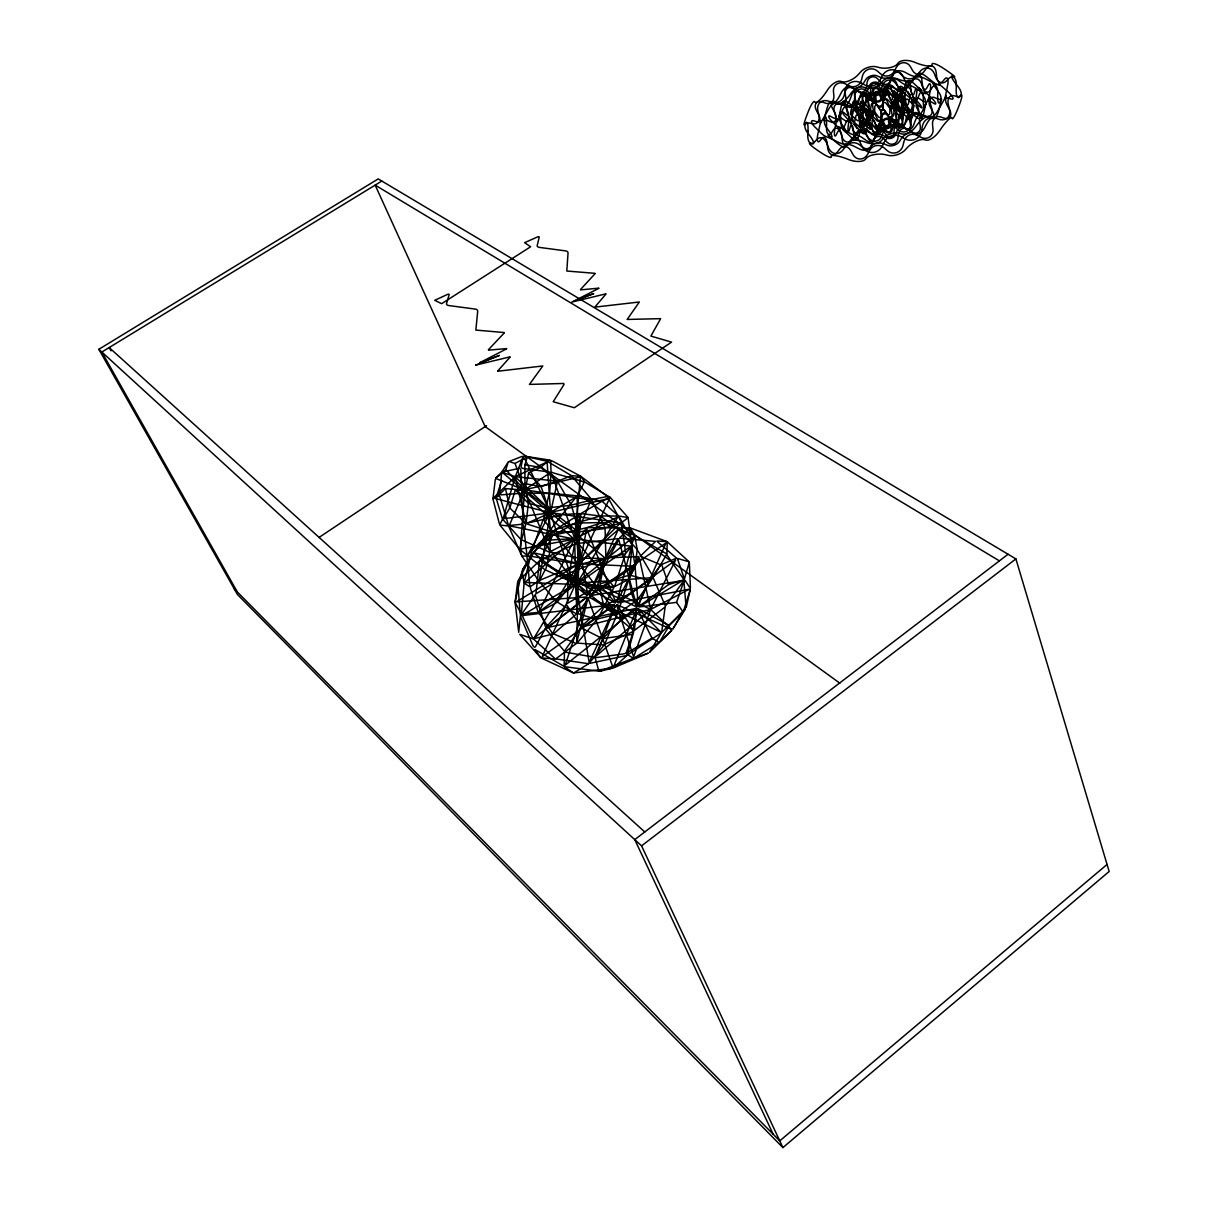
<?xml version="1.0" encoding="UTF-8"?>
<svg xmlns="http://www.w3.org/2000/svg" width="1208" height="1208" viewBox="0 0 1208 1208"><rect width="100%" height="100%" fill="white"/><g stroke="black" fill="none" stroke-linecap="round" stroke-linejoin="round"><path stroke-width="1.5" d="M534.963 649.708L540.701 657.59M580.701 514.291L576.291 582.029M617.937 530.206L589.413 593.46A1.691 0.906 -45.2 0 0 589.504 594.578A1.691 0.906 -45.2 0 0 590.803 594.321L665.955 542.996L638.639 604.679A1.721 0.876 -51.3 0 0 638.609 605.963A1.721 0.876 -51.3 0 0 639.802 605.752L668.658 584.536L682.792 580.217A2.869 1.721 78 0 0 683.803 577.137L677.431 558.67M853.618 108.554L860.76 118.671L858.541 113.854L865.925 120.438A2.416 1.163 33 0 0 868.371 121.782A2.416 1.163 33 0 0 869.518 120.951L868.628 116.663A2.431 1.359 16.4 0 1 870.107 115.47A2.431 1.359 16.4 0 1 872.901 116.497L876.963 120.664A2.431 1.691 1.3 0 0 881.387 119.864L881.795 114.881A2.446 1.616 -19 0 1 883.712 112.978A2.446 1.616 -19 0 1 886.31 113.431L889.269 117.342A2.446 1.661 -39 0 0 891.519 117.569A2.446 1.661 -39 0 0 893.331 115.455L894.464 109.611A2.446 1.314 -52.6 0 1 896.185 107.15A2.446 1.314 -52.6 0 1 897.997 107.301L899.492 111.393A2.446 1.102 -68.3 0 0 900.821 111.438A2.446 1.102 -68.3 0 0 902.059 108.916L904.505 99.177L904.973 104.734L905.124 92.095L903.871 98.346A2.416 0.891 79.9 0 1 902.95 99.041A2.416 0.891 79.9 0 1 902.014 96.715L901.047 89.679A2.416 1.434 78.3 0 0 899.643 87.384A2.416 1.434 78.3 0 0 898.163 88.592L896.97 94.783A2.401 1.782 65.5 0 1 893.376 94.315L890.975 87.671A2.401 2.144 63.4 0 0 886.763 87.852L886.008 94.632A2.386 2.295 29.9 0 1 881.659 95.447L878.005 89.483A2.401 2.356 -41 0 0 873.58 90.902L873.913 97.923A2.401 2.25 -67.6 0 1 869.911 99.781L865.562 94.632A2.401 2.084 85.2 0 0 862.089 96.912L863.826 103.767A2.401 1.721 81.1 0 1 861.244 106.198L867.072 115.56L864.822 109.958L870.877 116.829A1.555 0.815 35.9 0 0 873.263 117.161L871.965 111.997A1.57 0.982 19.5 0 1 874.758 111.891L878.533 116.965A1.57 1.163 2.7 0 0 881.462 116.421L881.236 110.698A1.586 1.148 -19.4 0 1 884.196 109.747L887.05 114.654A1.586 1.133 -40.7 0 0 889.737 113.386L890.13 106.983A1.586 0.936 -55.8 0 1 892.44 105.458L894.101 110.517A1.586 0.77 -71.1 0 0 895.053 110.653A1.586 0.77 -71.1 0 0 895.808 108.871L897 99.69L897.967 105.911L897.846 96.263L897.453 94.752L896.804 102.136L894.675 92.941A1.555 0.891 72.8 0 0 892.772 92.216L892.304 99.011A1.555 1.133 60.6 0 1 889.918 98.709L887.518 91.536A1.555 1.359 53.7 0 0 884.754 91.657L884.679 98.92A1.555 1.465 22 0 1 881.78 99.464L878.352 92.85A1.555 1.51 -30.7 0 0 875.423 93.786L876.268 101.23A1.555 1.434 -61.7 0 1 873.61 102.469L869.564 96.519A1.555 1.329 -86.8 0 0 867.269 98.014L869.277 105.307A1.555 1.087 85.6 0 1 867.57 106.923L863.494 101.578A1.555 0.846 73.4 0 0 862.421 103.254L865.819 112.027L861.44 106.334M521.614 614.253L532.939 638.564M629.066 578.602L631.92 546.303M552.72 633.777L538.708 612.562M627.345 654.645L633.747 631.618M539.13 611.641L573.438 541.154A1.601 1.193 -34 0 0 572.184 539.583L520.406 549.127L524.408 492.562A3.156 2.129 -66.7 0 0 522.913 490.071L505.473 488.561L496.85 497.092A2.612 1.54 67.8 0 0 496.518 499.281L502.528 519.274M564.136 666.061L564.468 652.184M666.907 553.717L667.224 542.09M492.909 498.768L499.206 523.185A2.643 1.012 75.5 0 0 500.565 525.118L508.553 526.009L521.463 555.197L522.234 556.103L526.839 556.027M532.018 550.259L524.181 582.467M903.222 101.064L905.713 106.123L898.39 99.615A2.386 1.178 32.8 0 0 895.959 98.286A2.386 1.178 32.8 0 0 894.796 99.147L895.596 103.405A2.386 1.359 16 0 1 894.116 104.598A2.386 1.359 16 0 1 891.398 103.571L887.442 99.464A2.386 1.676 1 0 0 883.078 100.264L882.686 105.187A2.386 1.586 -19 0 1 880.813 107.029A2.386 1.586 -19 0 1 878.276 106.591L875.347 102.725A2.401 1.646 -38.9 0 0 873.127 102.499A2.401 1.646 -38.9 0 0 871.361 104.598L870.304 110.321A2.401 1.299 -52.4 0 1 868.628 112.722A2.401 1.299 -52.4 0 1 866.831 112.586L865.275 108.584A2.401 1.102 -68.2 0 0 863.931 108.524A2.401 1.102 -68.2 0 0 862.708 111.015L860.338 120.604L859.658 115.258L859.507 127.731L860.625 121.585A2.416 0.846 79.6 0 1 861.5 120.921A2.416 0.846 79.6 0 1 862.406 123.261L863.403 130.298A2.416 1.404 77.5 0 0 864.807 132.608A2.416 1.404 77.5 0 0 866.242 131.461L867.389 125.285A2.416 1.782 64.8 0 1 870.983 125.798L873.429 132.502A2.416 2.144 61.1 0 0 877.672 132.352L878.412 125.526A2.416 2.31 28.3 0 1 882.852 124.726L886.536 130.751A2.431 2.386 -34.8 0 0 891.036 129.316L890.719 122.219A2.446 2.265 -66.2 0 1 894.766 120.317L899.145 125.511A2.431 2.099 86.7 0 0 902.663 123.186L900.911 116.255A2.431 1.721 81.6 0 1 903.478 113.778L907.797 118.218A2.416 1.344 68.7 0 0 909.548 118.354A2.416 1.344 68.7 0 0 909.352 115.651L906.226 109.279A2.416 0.77 66.2 0 1 905.623 106.848A2.416 0.77 66.2 0 1 906.634 106.908L910.756 111.408L903.357 101.049M613.74 586.544L575.114 539.447L578.738 532.184L579.87 558.051L605.48 558.594L596.767 587.964M534.117 637.839L577.349 566.039A1.631 0.8 -43.7 0 0 576.594 564.906L539.327 580.489L549.987 514.533A1.586 1.359 -39.1 0 0 548.538 513.083L503.117 518.76L515.106 476.798L493.483 498.028L548.387 512.298A1.586 1.148 12.2 0 1 549.564 513.974L527.458 555.74L575.929 563.547A1.631 0.861 2.6 0 1 576.82 564.966L516.405 601.841L586.544 596.994L547.345 627.601L635.861 608.439L624.189 616.593L604.287 637.099A2.899 2.612 -7.1 0 1 600.92 637.809L580.867 627.707L564.393 651.157L545.382 628.583M520.316 616.609L518.715 632.282L515.167 602.883M572.396 582.226L545.623 569.98L549.746 552.343L521.614 539.87L525.646 524.952A2.597 1.842 42.8 0 0 524.74 522.415L511.014 509.202A2.597 2.22 41 0 1 510.229 506.635L515.378 489.829L523.91 490.206A3.141 0.982 68.2 0 1 525.812 492.728L550.048 552.011L579.372 558.292L572.924 581.727L596.118 588.462L577.273 613.392L596.948 619.613L577.062 643.109L603.849 644.906M542.588 540.55L575.235 582.89M690.432 588.054L689.345 562.686M515.152 601.72L517.583 582.407M635.121 565.48L637.19 550.108M595.227 657.741L623.841 653.89A2.884 1.918 -17.4 0 0 626.484 651.958L632.403 634.411L636.525 610.463A1.721 1.087 -48.5 0 0 634.623 609.859L565.163 665.185L586.982 598.942A1.691 0.815 -54.7 0 0 585.85 598.111L534.238 637.93M946.121 96.187L944.958 98.678L947.404 86.357A9.392 3.005 -73.7 0 0 944.52 79.215L942.678 81.48A9.332 4.273 -87.3 0 1 936.638 76.436L936.155 72.254A9.287 6.115 -80.3 0 0 926.189 68.63L923.863 71.755A9.211 7.293 84.9 0 1 912.508 70.396L910.485 66.757A9.196 8.26 -77.5 0 0 896.245 67.467L894.222 71.287A9.136 8.909 89.2 0 1 880.587 73.854L877.37 71.03A9.12 9 -36.4 0 0 862.512 75.802L861.485 79.985A9.12 8.833 80.1 0 1 848.998 85.783L845.222 83.82A9.09 8.169 48.4 0 0 833.445 91.461L833.867 95.583A9.136 7.067 63.2 0 1 825.683 103.193L822.104 101.97A9.151 5.889 47.3 0 0 816.442 110.562L818.42 114.247A9.226 3.986 53.5 0 1 816.729 121.736L814.086 120.906A9.256 2.733 39.6 0 0 816.2 128.259C826.71 138.95 822.724 134.194 837.295 141.774A9.438 3.05 24.1 0 0 848.68 143.48L849.149 142.091A9.468 3.02 7.4 0 1 863.811 141.623L867.495 142.876A9.528 4.998 -2.5 0 0 881.734 140.324L883.546 138.074A9.558 3.881 -18.2 0 1 899.19 133.107L901.802 133.937A9.604 4.892 -34.1 0 0 914.849 127.806L917.265 124.605A9.573 2.869 -43.1 0 1 929.39 116.557L930.417 117.463A9.573 2.824 -59.3 0 0 938.556 109.52L946.106 96.157M521.418 613.422L524.106 583.162L529.406 586.514L529.814 585.85L526.914 556.118M857.408 128.441L852.652 119.818A3.065 1.148 61.5 0 1 851.731 116.708A3.065 1.148 61.5 0 1 853.271 116.753L857 120.256A3.065 1.661 73.5 0 0 858.903 120.241A3.065 1.661 73.5 0 0 858.979 117.131L856.94 111A3.065 2.265 75 0 1 857.514 107.648A3.065 2.265 75 0 1 860.262 107.859L864.475 111.921A3.065 2.597 -86.5 0 0 868.733 109.143L868.114 102.71A3.065 2.914 -76.7 0 1 873.248 100.324L877.235 105.156A3.065 2.96 -29.8 0 0 882.64 103.435L883.229 97.123A3.035 2.96 45.9 0 1 888.846 96.096L891.942 101.714A3.05 2.673 53.1 0 0 897.091 101.502L898.359 95.689A3.065 2.356 72.1 0 1 902.98 96.278L904.762 102.514A3.065 1.752 72.6 0 0 906.604 105.005A3.065 1.752 72.6 0 0 908.295 103.888L909.518 98.784A3.08 1.253 84.5 0 1 910.877 97.818A3.08 1.253 84.5 0 1 911.934 100.898L912.976 110.758L913.776 104.945L912.402 115.092A3.111 0.846 -78.6 0 1 911.451 118.263A3.111 0.846 -78.6 0 1 910.485 118.248L909.654 114.579A3.126 1.223 -64.6 0 0 908.099 114.549A3.126 1.223 -64.6 0 0 906.347 117.795L905.003 123.563A3.126 1.842 -55.5 0 1 902.995 126.447A3.126 1.842 -55.5 0 1 900.7 126.417L898.375 123.065A3.141 1.933 -36.8 0 0 895.551 122.838A3.141 1.933 -36.8 0 0 893.135 125.526L892.017 130.479A3.126 2.235 -19.2 0 1 889.647 132.714A3.126 2.235 -19.2 0 1 886.491 132.246L882.927 128.773A3.111 1.963 -0.4 0 0 879.469 127.957A3.111 1.963 -0.4 0 0 877.189 129.8L877.008 133.952A3.095 1.903 19.3 0 1 875.045 135.341A3.095 1.903 19.3 0 1 871.798 134.133L867.555 130.147A3.095 1.314 29.3 0 0 864.294 128.501A3.095 1.314 29.3 0 0 862.92 129.482L864.113 133.016A3.08 0.936 43.9 0 1 863.237 133.62A3.08 0.936 43.9 0 1 860.64 131.581L853.799 124.062L857.378 128.486M621.637 522.505L608.288 498.074A2.627 1.767 64.5 0 0 606.084 496.775L591.678 499.568L572.803 477.22A2.612 1.918 47.4 0 0 570.04 476.269L558.655 480.769A2.597 1.857 41.9 0 1 556.118 480.15L542.06 468.493A2.597 2.008 42.8 0 0 539.447 467.949L528.651 472.766L525.45 488.123A3.141 1.721 9 0 0 528.379 490.373L591.165 499.946L575.31 537.696A1.601 1.102 0.8 0 0 576.624 539.1L630.999 546.182L578.451 583.102L652.365 577.65M576.775 642.309L587.994 597.93L612.38 665.819L613.573 666.71L636.269 610.131A1.721 1.117 66.9 0 1 638.352 610.584L651.958 638.141L658.164 641.795A2.854 0.966 -31.7 0 1 656.91 643.879L634.2 657.952M532.351 549.444L543.026 519.908M574.797 537.877L580.64 514.261M540.067 559.923L552.358 536.02M867.133 125.073L867.721 117.81L869.82 126.991A1.555 0.876 72.2 0 0 871.693 127.761L872.131 120.981A1.57 1.117 60.2 0 1 874.516 121.313L876.933 128.501A1.555 1.359 52.2 0 0 879.726 128.41L879.786 121.117A1.57 1.465 21.5 0 1 882.716 120.589L886.174 127.233A1.57 1.51 -28 0 0 889.118 126.296L888.288 118.807A1.586 1.434 -60.8 0 1 890.975 117.553L895.022 123.533A1.57 1.329 -85.7 0 0 897.333 122.008L895.324 114.684A1.57 1.072 85.9 0 1 897.031 113.039L901.077 118.399A1.57 0.831 73.9 0 0 902.104 116.708L898.722 107.905L903.04 113.643M684.241 579.508L689.164 562.671M685.48 608.877L672.765 629.141L682.037 613.181L669.353 625.472L659.991 641.357L671.633 630.516M515.212 601.644L522.022 571.022L524.03 582.588M576.352 582.029L586.68 528.832L615.114 600.663A1.706 1.087 67.7 0 0 617.197 601.418L639.364 557.975L650.553 609.149M650.75 609.179L675.665 560.029L619.009 601.584A1.706 1.133 -49.5 0 1 617.212 600.618L634.109 536.443L577.756 582.014L617.922 516.828L576.397 537.953A1.601 1.133 -60.6 0 1 574.933 536.85L580.444 476.873L528.032 488.983A3.156 2.25 -28.5 0 1 524.982 487.307L524.921 464.808L527.005 457.832A2.612 1.148 13.9 0 1 529.391 457.288L546.741 461.214L550.259 460.263L552.856 461.32L580.519 476.133L584.959 482.113L609.964 497.319M518.066 581.063L532.713 553.128L522.46 569.889L541.728 540.942M501.667 480.603L496.231 497.364L492.97 498.542L495.265 479.923A2.627 0.8 -88 0 1 496.095 478.61L522.762 489.316A3.156 2.099 -9.5 0 1 523.849 491.55L509.187 525.797L571.852 538.557A1.601 1.072 8.7 0 1 572.894 540.338L524.982 582.422L574.63 584.43L521.69 615.642L614.328 604.559L583.071 626.71L650.297 609.511M495.99 478.036L505.805 469.716L508.296 461.818L502 471.799M572.894 581.395L578.526 564.785M686.28 607.111L690.312 589.368L683.985 609.602A2.854 1.027 -75.9 0 1 682.339 610.931L676.571 602.369L683.547 582.029A2.854 1.087 -78.7 0 1 685.147 580.459L690.206 588.296M650.568 609.723L633.641 656.805L617.167 606.914A1.706 0.951 72.2 0 0 616.246 605.646A1.706 0.951 72.2 0 0 615.34 605.993L589.157 662.497L576.307 585.14L576.865 612.38M495.899 478.021L501.471 472.494M676.571 602.369L638.957 606.975L682.429 580.625L590.017 595.68L634.215 566.341L581.607 563.849A1.616 0.966 -3.6 0 1 580.429 562.399L620.58 522.928L552.222 512.856A1.586 1.117 6.4 0 1 550.818 511.497L556.903 483.88A3.911 2.688 0.2 0 0 553.641 480.829L515.348 476.631L522.309 458.647A3.941 1.646 65.7 0 1 525.767 460.837L549.7 511.029A1.586 0.966 65.7 0 0 551.286 511.981L577.122 496.367L578.707 562.294L575.431 524.121L587.481 593.294A1.676 0.846 84.1 0 0 588.93 594.26L618.798 539.674L636.223 604.347A1.721 0.906 72.3 0 0 637.099 605.782A1.721 0.906 72.3 0 0 638.02 605.54L649.149 580.414L660.897 564.891L640.331 556.163L655.567 541.411L619.568 538.179M688.696 589.519L650.825 609.361M629.232 578.677L634.819 566.507M527.005 456.941L515.031 463.464L509.006 461.547L521.599 456.579A2.643 1.148 -38.5 0 1 523.094 457.258L521.086 466.59A2.658 1.616 3.2 0 0 523.291 468.478L548.659 471.905A2.658 2.069 1.1 0 1 550.893 474.08L549.64 493.136L576.805 495.809M661.018 633.475L649.572 652.063M502.513 519.349L499.991 524.363L500.505 525.827L519.878 549.474L522.082 556.45L538.768 580.927L530.689 586.393A2.703 0.921 71.9 0 0 530.584 588.779L538.209 612.411L521.811 613.921M545.216 628.734L535.446 646.763A2.854 1.344 65.6 0 1 532.834 645.389L520.542 616.669M561.735 515.136L542.483 539.916M652.365 577.832L617.832 602.913L688.741 589.323M653.513 576.684L666.499 554.714M589.293 663.071L603.909 645.329M520.754 615.506L535.144 594.97M575.672 543.328L586.333 528.198M557.477 601.841L572.32 582.407M562.581 514.079L576.835 496.246M625.955 553.128L631.709 546.076M595.106 306.802L605.903 294.118M527.156 555.831L531.943 550.199M504.249 332.94L488.394 349.761M497.817 370.886L510.048 357.145M580.489 289.543L595.031 273.718M518.262 581.154L539.206 561.116M561.569 514.729L543.524 519.244L549.157 493.468L521.871 492.834L524.363 489.678L505.805 469.716M633.128 658.42L599.742 671.21M638.066 599.092L652.864 577.801M671.663 630.561L649.708 652.184M550.063 512.826L543.509 519.651L577.726 563.336L534.042 552.826M619.538 537.938L629.715 528.168M532.501 549.595L541.697 540.822M554.834 530.176L533.589 552.071L552.192 535.839M613.709 667.571L626.68 655.763M650.387 609.678L596.344 655.838L614.857 606.839A1.706 0.982 -48.9 0 0 613.407 605.857L542.135 656.744L575.084 584.974L539.251 611.716M685.359 608.741L662.014 632.101M556.239 658.526L575.959 643.788M1107.056 864.46L779.749 1140.88L234.216 588.794M782.905 1147.6L1109.155 871.481L1015.898 558.911L378.225 178.905L98.845 349.293L237.417 594.472L782.905 1147.6L641.569 845.857L98.845 349.293M542.603 540.021L554.804 530.101M621.727 522.49L628.069 517.764L631.935 545.246M641.569 845.857L1015.898 558.911M1008.076 554.245L634.759 839.62L773.15 1134.191M564.574 652.018L594.804 657.318L602.188 640.044A2.899 1.993 -16.4 0 1 604.906 638.277L632.403 634.411M555.876 529.346L580.202 513.944M318.837 537.575L486.522 425.654M637.114 600.21L617.983 613.407M574.102 672.735L588.371 663.917M617.016 604.634L671.286 629.293M381.834 181.049L101.834 352.041L237.342 591.965M506.59 348.84L479.893 362.657M598.7 671.165L564.634 666.695M651.958 638.141L628.568 651.958A2.869 1.117 -28.1 0 0 626.952 654.283L633.188 658.134M581.35 513.264L601.373 501.622M615.023 586.363L628.311 579.598M538.874 612.275L556.631 602.566M574.842 523.411L553.415 535.189L586.152 527.881M493.091 498.451L498.421 495.612A2.658 1.238 80.1 0 1 500.157 497.53L508.553 525.586L521.811 524.272A2.688 1.827 -78.6 0 1 523.592 526.22L527.035 555.816M683.728 580.837L665.427 606.069L653.15 577.786M598.791 288.38L573.951 301.049L593.46 293.68M515.303 476.556L547.118 461.969L550.44 510.939A1.586 1.404 -49.8 0 0 552.131 512.132L609.617 498.24L579.946 562.475L617.786 530.07M475.62 365.133L499.433 355.409L479.893 362.717M602.264 501.184L610.055 497.59M540.293 560.21L574.555 544.325L569.315 573L605.102 558.896L600.014 583.902L628.266 575.476L631.452 593.113L607.005 604.347A2.929 2.914 -64.9 0 1 602.973 602.354L598.942 585.14L567.443 603.336L568.153 574.102L535.914 593.823L539.508 561.237M574.751 523.351L555.937 529.466M593.641 293.589L571.671 302.121L605.736 293.876M534.993 649.526L563.909 666.242M660.882 633.234L627.601 654.887M634.185 658.118L648.364 653.105L613.875 667.722M620.972 522.837L605.087 527.805L591.633 499.931L573.105 504.672A2.597 2.28 63.3 0 1 570.342 503.404L558.504 483.064A2.597 2.31 64.5 0 0 555.665 481.826L542.558 486.099A2.582 2.28 59.5 0 1 540.021 485.329L528.651 472.766M587.209 527.549L602.143 522.626M599.681 516.148L576.065 523.094L602.007 522.536M533.77 638.79L552.524 634.094M599.666 671.316L612.637 668.16M475.726 365.118L509.897 356.889M542.709 519.606L525.404 523.502A2.688 1.993 -73.1 0 1 523.26 521.554L521.509 493.257L501.818 494.812A2.673 2.144 -49.3 0 1 499.659 492.743L501.667 472.721M666.695 554.548L683.97 579.644M605.012 558.338L579.568 564.423L616.805 613.453M600.285 585.291L650.372 609.27M853.633 108.539L857.937 113.023A2.401 0.815 66 0 0 858.994 113.084A2.401 0.815 66 0 0 858.405 110.653L855.279 104.326A2.401 1.359 68.1 0 1 855.098 101.638A2.401 1.359 68.1 0 1 856.895 101.789L861.244 106.198M638.156 608.726L669.353 625.472M502.271 472.086L518.579 468.462A2.658 2.144 -47.4 0 1 520.814 470.289L521.765 492.758M633.475 631.286L604.846 644.332M598.745 288.153L580.686 289.875M542.754 540.414L573.634 538.662L521.796 493.03M612.577 668.145L574.238 672.901M569.376 574.087L636.42 606.884L631.452 593.113M613.558 586.665L577.424 584.113L633.445 630.425L616.986 604.77M615.234 602.852L540.625 561.161L575.129 582.966M664.959 607.156L634.411 630.425L637.462 600.421M660.731 632.146L589.308 597.145L616.684 613.528M506.575 348.599L488.576 350.124M600.829 515.997L618.194 516.027M580.157 513.642L562.747 514.487M535.235 594.955L545.774 627.465L566.643 604.846L581.033 626.861L602.173 607.322A2.914 2.673 -6.6 0 1 605.706 606.854L624.189 616.593M656.956 541.003L666.756 541.622M666.62 553.838L634.985 535.642M541.32 657.892L555.106 658.979M626.574 655.521L589.459 663.418M630.485 528.017L666.695 541.486M653.196 576.85L637.462 550.108M618.964 516.073L627.873 517.507M524.921 464.808L539.387 467.164A2.597 1.314 19.1 0 0 541.275 466.847L547.541 461.531L570.025 474.789A2.612 0.876 32 0 0 572.365 475.695L580.957 476.405L606.612 495.914L610.236 497.454M578.692 532.23L526.477 491.248L524.967 489.527L524.529 483.577L539.674 486.296A2.597 2.522 -65.3 0 1 541.592 488.002L548.266 507.813L569.3 505.457A2.612 2.461 -63.7 0 1 571.943 507.194L578.949 531.807L605.072 528.515L605.888 557.93L625.351 553.853L614.661 586.212M587.284 527.654L629.64 527.941M616.88 614.162L597.854 618.874M634.17 535.129L603.396 522.822M649.149 580.414L629.187 574.933L638.73 556.601L606.401 557.839L618.239 538.617L575.778 543.691M526.99 456.851L523.985 456.065L548.417 459.886A2.643 1.48 6.8 0 1 550.682 461.516L550.984 470.969A2.658 1.465 15.9 0 0 553.143 472.841L581.561 481.101A2.658 1.374 16.4 0 1 583.691 483.306L577.53 495.642L601.418 501.275M599.666 515.937L581.426 513.642M497.923 371.218L542.785 365.964L529.451 384.416L563.698 383.464L564.045 384.431L553.189 401.736L574.359 407.73L671.557 342.121L650.885 336.096L660.64 318.655L627.163 319.441L639.349 302L595.212 307.089M677.643 558.474L688.832 561.735M515.106 476.601L502.256 472.404L550.063 512.69M667.48 541.999L688.862 561.599M532.834 638.806L519.742 634.306L540.55 657.499M901.878 99.796L894.086 90.736L895.415 96.051A1.933 0.951 33 0 1 894.509 96.882A1.933 0.951 33 0 1 892.425 95.659L888.439 90.691A1.933 1.299 21.8 0 0 885.071 90.842L885.464 95.96A1.933 1.359 1.1 0 1 881.825 96.64L878.427 92.065A1.933 1.48 -19.8 0 0 874.879 93.212L874.501 98.98A1.933 1.329 -39.1 0 1 871.179 100.536L868.794 96.051A1.948 1.238 -58.3 0 0 866 97.863L865.411 104.296A1.948 0.906 -68.5 0 1 864.4 106.5A1.948 0.906 -68.5 0 1 863.267 106.319C857.499 86.221 861.863 135.991 863.342 111.408A1.948 1.042 68.8 0 1 864.339 110.562A1.948 1.042 68.8 0 1 865.623 112.329L867.555 119.335A1.948 1.434 64.7 0 0 870.545 119.743L871.089 113.069A1.948 1.661 47.2 0 1 874.486 112.948L877.582 119.486A1.948 1.857 28.4 0 0 881.266 118.807L881.221 111.71A1.963 1.872 -25.9 0 1 884.83 110.562L888.71 116.436A1.978 1.827 -66.2 0 0 892.078 114.851L890.991 107.678A1.963 1.616 -81.4 0 1 893.814 105.821L897.906 111.015A1.963 1.389 81.7 0 0 900.051 108.962L897.74 102.061A1.963 0.982 77.2 0 1 897.77 99.887A1.963 0.982 77.2 0 1 899.009 100.022C912.07 118.127 891.126 81.178 901.953 99.736M573.105 672.811L541.395 658.073M594.985 273.325L566.809 271.03L568.032 252.985A2.748 1.963 2.3 0 0 565.706 250.902L539.478 247.413A2.748 1.45 3.9 0 1 537.183 245.677L539.176 237.312A2.718 1.012 -36.7 0 0 537.605 236.904L524.589 242.672L530.614 246.764L441.645 303.676L434.729 300.309L447.609 294.375A2.778 1.027 -37.7 0 1 449.089 294.873L446.522 303.737A2.809 1.54 2.4 0 0 448.772 305.548L475.424 309.112A2.809 2.054 -0.2 0 1 477.704 311.271L475.846 330.086L504.234 332.532M533.936 553.022L587.194 595.604M603.109 522.717L618.103 529.104M851.7 123.563L844.634 115.802A3.896 0.8 50.2 0 1 842.429 112.48A3.896 0.8 50.2 0 1 843.577 112.435L847.035 115.168A3.881 1.45 61.9 0 0 848.665 114.971A3.881 1.45 61.9 0 0 847.79 111.513L844.92 106.032A3.881 2.325 61.5 0 1 844.603 102.121A3.881 2.325 61.5 0 1 847.487 102.046L851.806 105.262A3.881 2.869 75.4 0 0 854.917 105.217A3.881 2.869 75.4 0 0 855.793 101.517L854.509 95.477A3.866 3.428 74.2 0 1 859.975 91.914L864.369 95.93A3.881 3.684 -76.2 0 0 870.515 93.061L870.772 86.885A3.881 3.835 -58.5 0 1 877.718 84.666L881.387 89.573A3.85 3.745 45.4 0 0 888.106 88.335L889.511 82.461A3.881 3.503 76.5 0 1 896.125 82.159L898.465 87.867A3.881 2.975 71.7 0 0 901.334 90.374A3.881 2.975 71.7 0 0 904.007 88.561L905.864 83.367A3.896 2.431 85.2 0 1 908.386 81.706A3.896 2.431 85.2 0 1 910.409 85.088L911.149 91.279A3.911 1.57 84.2 0 0 912.448 94.602A3.911 1.57 84.2 0 0 914.033 93.771L915.483 89.452A3.941 0.921 -84.4 0 1 916.6 88.788A3.941 0.921 -84.4 0 1 916.736 92.774L915.377 103.254L915.513 98.482L911.527 108.992A3.971 1.586 -65.1 0 1 909.458 112.616A3.971 1.586 -65.1 0 1 907.54 112.827L906.226 109.958A3.986 1.842 -49.2 0 0 903.569 110.064A3.986 1.842 -49.2 0 0 900.67 113.627L898.843 118.565A3.971 2.476 -37.1 0 1 895.913 121.555A3.971 2.476 -37.1 0 1 892.546 121.525L889.586 118.822A3.971 2.31 -18.7 0 0 885.615 118.475A3.971 2.31 -18.7 0 0 882.459 121.087L881.387 125.073A3.956 2.522 -0.2 0 1 878.563 127.082A3.956 2.522 -0.2 0 1 874.516 126.327L870.364 123.292A3.941 1.918 13.1 0 0 866.015 122.038A3.941 1.918 13.1 0 0 863.645 123.533L863.992 126.704A3.926 1.691 29.7 0 1 862.195 127.67A3.926 1.691 29.7 0 1 858.45 125.904L853.89 122.159A3.911 0.77 35.5 0 0 850.205 119.818A3.911 0.77 35.5 0 0 849.435 120.332L851.761 123.563M574.54 537.953L552.494 476.254A3.971 2.673 75.4 0 0 548.523 473.868L526.235 488.757A3.141 1.872 -86.1 0 1 524.03 487.639L515.031 463.464M588.311 663.675L556.254 658.979M587.133 595.574L569.346 574.223M897.046 104.099L903.101 113.597M999.394 560.889L375.159 185.126L485.148 426.575L839.817 683.154M618.858 529.512L630.138 536.669M596.918 588.145L614.041 587.163L597.794 618.813M564.438 666.786L573.256 672.841M610.312 497.485L627.828 517.25M683.894 580.882L686.069 607.126M657.545 541.848L676.601 558.141L661.637 564.498L668.658 584.536M618.043 528.968L600.784 516.269M636.933 549.187L618.919 529.708M930.054 79.577L926.445 76.708A7.444 1.918 37.4 0 0 918.82 73.899L919.046 75.515A7.429 2.325 21.2 0 1 915.77 76.633A7.429 2.325 21.2 0 1 908.688 74.247L904.913 72.208A7.399 4.017 14.1 0 0 893.95 72.737L892.863 75.017A7.399 3.669 -4 0 1 887.623 77.961A7.399 3.669 -4 0 1 880.375 77.357L877.189 75.893A7.399 4.681 -19 0 0 865.713 79.577L863.841 82.657A7.429 3.579 -32.9 0 1 858.193 87.384A7.429 3.579 -32.9 0 1 852.41 87.973L850.372 86.704A7.444 3.85 -50.6 0 0 841.296 92.593L839.318 96.474A7.474 2.144 -56.8 0 1 834.909 102.514A7.474 2.144 -56.8 0 1 831.844 103.435L831.27 101.925A7.49 1.676 -72.5 0 0 826.936 108.539L823.66 120.679L824.928 117.705A7.55 1.329 -87.3 0 1 826.589 123.322L826.499 127.957A7.595 3.307 -84.6 0 0 828.099 134.043A7.595 3.307 -84.6 0 0 831.527 132.85L833.354 129.86A7.61 4.455 80.9 0 1 840.753 132.956L842.218 137.334A7.671 5.965 87.9 0 0 847.11 142.046A7.671 5.965 87.9 0 0 852.606 138.875L854.705 134.994A7.671 6.825 67.4 0 1 865.94 134.601L868.839 138.331A7.716 7.505 -86.3 0 0 881.81 135.991L883.335 131.476A7.746 7.641 -41.7 0 1 895.294 127.655L899.084 130.509A7.701 7.49 69.7 0 0 910.968 124.922L911.24 120.181A7.701 6.72 81.2 0 1 920.541 114.02L924.392 116.013A7.656 5.859 59.4 0 0 930.568 115.47A7.656 5.859 59.4 0 0 931.836 108.78L930.522 104.326A7.625 4.288 65.3 0 1 934.584 97.561L937.665 98.996A7.58 3.126 50.5 0 0 940.957 98.059A7.58 3.126 50.5 0 0 938.692 92.155L935.958 88.395A7.535 1.102 52.8 0 1 933.799 82.899L936.275 84.696L930.915 80.257M578.647 532.184L552.796 531.701A2.612 2.446 -27.4 0 1 550.455 529.617L548.024 508.115L529.919 503.736A2.597 2.522 -23.8 0 1 528.092 501.818L524.529 483.577M644.785 831.965L109.188 347.557L111.03 350.833M865.849 125.541C854.902 107.663 876.087 141.638 868.975 124.001A1.948 0.936 33 0 1 869.866 123.186A1.948 0.936 33 0 1 871.95 124.424L875.996 129.377A1.948 1.268 21.7 0 0 879.394 129.256L878.986 124.167A1.948 1.359 1.3 0 1 882.67 123.488L886.098 128.048A1.963 1.48 -19.5 0 0 889.692 126.9L890.1 121.117A1.963 1.329 -39 0 1 893.467 119.547L895.823 124.031A1.963 1.238 -58 0 0 898.631 122.174L899.28 115.711A1.963 0.876 -68.3 0 1 900.307 113.477A1.963 0.876 -68.3 0 1 901.425 113.658L902.92 118.867L904.354 107.074L904.188 113.22L902.044 101.698L900.972 108.539A1.933 1.057 68.8 0 1 899.96 109.384A1.933 1.057 68.8 0 1 898.676 107.648L896.774 100.702A1.933 1.434 65.1 0 0 893.799 100.309L893.225 106.908A1.918 1.646 46.9 0 1 889.873 107.044L886.838 100.611A1.918 1.842 28.8 0 0 883.214 101.276L883.244 108.267A1.933 1.842 -26 0 1 879.711 109.4L875.891 103.616A1.933 1.797 -66.9 0 0 872.569 105.172L873.656 112.223A1.933 1.601 -81.3 0 1 870.877 114.05L866.815 108.931A1.933 1.389 81.5 0 0 864.671 110.97L866.982 117.765A1.933 0.997 77.2 0 1 866.936 119.924A1.933 0.997 77.2 0 1 865.698 119.803L861.168 114.76L865.94 125.541M650.75 609.602L671.361 629.157M638.141 608.892L660.776 632.01M515.378 489.829L527.519 502.437A2.597 2.295 34.9 0 1 528.258 504.476L526.25 521.75A2.612 2.371 9.6 0 0 528.047 524.317L548.794 531.022A2.612 2.174 13.4 0 1 550.637 533.302L549.942 551.799L573.634 539.659A1.601 0.846 -86.6 0 1 574.646 540.988L576.85 612.094M621.425 522.943L625.668 552.962M665.11 607.231L661.712 632.01M602.339 501.516L618.269 515.74M572.652 581.32L550.893 514.351A1.586 1.012 75.8 0 0 549.474 513.264L528.394 522.641A3.911 2.446 82.4 0 1 525.133 519.787L515.212 476.813L547.888 507.768L550.742 512.917L605.133 558.066M637.703 599.077L635.076 566.628M600.27 585.472L615.28 602.732M555.136 658.753L533.619 639.107M576.08 643.471L553.566 633.883L576.488 613.966L557.386 602.143M520.376 615.446L517.719 582.498M630.319 528.062L634.487 535.129M515.257 602.611L521.222 613.664M604.725 644.166L617.046 614.389M866.997 125.058L866.574 114.156L867.691 120.12L868.809 111.045A1.555 0.77 -71.1 0 1 869.564 109.294A1.555 0.77 -71.1 0 1 870.53 109.43L872.221 114.413A1.555 0.936 -55.6 0 0 874.501 112.918L874.849 106.591A1.555 1.133 -40.7 0 1 877.506 105.353L880.33 110.185A1.555 1.117 -19.3 0 0 883.229 109.248L883.003 103.601A1.555 1.148 2.5 0 1 885.917 103.058L889.616 108.086A1.54 0.966 19.1 0 0 892.38 107.98L891.142 102.846A1.555 0.815 35.8 0 1 893.527 103.163L899.492 109.973L896.955 104.175M618.949 516.42L630.199 536.473M617.696 613.256L628.689 579.734M634.97 565.299L630.546 537.394M595.166 657.982L598.836 670.923M576.654 642.279L578.647 564.816M505.473 488.561L509.519 506.786A2.597 1.525 68.2 0 1 509.308 508.749L502.845 519.44L521.131 539.719L520.18 549.67L545.11 569.889L539.176 581.305L556.782 602.248M634.683 535.763L637.175 549.202M630.531 537.167L631.935 545.457M928.378 101.17L929.073 97.516L923.38 109.173A6.206 2.174 -62.3 0 1 917.597 114.775L916.404 112.963A6.206 2.401 -46.1 0 0 912.629 113.597A6.206 2.401 -46.1 0 0 908.084 118.475L905.834 122.567A6.221 3.549 -35.6 0 1 896.623 126.885L893.739 125.209A6.191 3.095 -18.4 0 0 887.925 125.179A6.191 3.095 -18.4 0 0 883.048 128.607L881.493 131.702A6.176 3.624 -1.4 0 1 871.436 133.514L867.389 131.43A6.146 2.507 10.2 0 0 860.957 130.071A6.146 2.507 10.2 0 0 857.348 131.793L857.212 134.012A6.115 2.325 27 0 1 849.133 132.835L844.754 129.966A6.1 0.785 31.3 0 0 839.303 126.946A6.1 0.785 31.3 0 0 838.125 127.218L840.104 129.362L831.995 121.328A6.04 1.51 45.2 0 1 828.764 116.844A6.04 1.51 45.2 0 1 830.485 116.3L833.611 117.991A6.025 2.416 58 0 0 834.758 112.676L832.282 108.04A5.995 3.745 54.8 0 1 831.859 102.65A5.995 3.745 54.8 0 1 836.147 102.106L840.209 104.266A5.995 4.545 69.8 0 0 846.023 98.83L845.192 93.665A5.965 5.361 62.2 0 1 853.316 88.395L857.544 91.34A5.995 5.753 -86 0 0 866.453 87.187L867.193 81.933A5.995 5.934 -59.4 0 1 877.476 78.641L881.04 82.522A5.965 5.844 67.2 0 0 890.779 80.694L892.621 75.802A6.01 5.436 89.4 0 1 902.452 75.334L904.701 80.045A6.01 4.696 77.8 0 0 912.765 81.042L915 76.859A6.055 3.896 -87.9 0 1 919.001 74.745A6.055 3.896 -87.9 0 1 921.81 79.396L922.414 84.651A6.085 2.612 88.1 0 0 926.657 88.26L928.423 84.998A6.115 1.691 -79.3 0 1 930.356 84.379A6.115 1.691 -79.3 0 1 930.341 89.92L928.378 101.095M850.9 114.715L852.289 104.885A3.095 0.906 -78.8 0 1 853.241 101.744A3.095 0.906 -78.8 0 1 854.283 101.774L855.234 105.428A3.08 1.268 -64.7 0 0 856.85 105.473A3.08 1.268 -64.7 0 0 858.571 102.287L859.824 96.58A3.08 1.857 -55.8 0 1 861.772 93.726A3.08 1.857 -55.8 0 1 864.097 93.786L866.438 97.153A3.065 1.933 -37 0 0 869.231 97.395A3.065 1.933 -37 0 0 871.587 94.752L872.644 89.8A3.065 2.235 -19.5 0 1 874.97 87.58A3.065 2.235 -19.5 0 1 878.065 88.063L881.583 91.551A3.05 1.978 -0.6 0 0 884.966 92.352A3.05 1.978 -0.6 0 0 887.2 90.509L887.412 86.327A3.05 1.933 19.2 0 1 889.36 84.907A3.05 1.933 19.2 0 1 892.576 86.1L896.729 90.087A3.05 1.359 29.2 0 0 899.945 91.702A3.05 1.359 29.2 0 0 901.349 90.675L900.262 87.067A3.065 1.012 43.9 0 1 901.198 86.402A3.065 1.012 43.9 0 1 903.795 88.41L910.379 95.372L907.344 91.37L912.07 100.053A3.095 1.087 61.7 0 1 913.037 103.163A3.095 1.087 61.7 0 1 911.572 103.103L907.888 99.524A3.111 1.631 73.7 0 0 906 99.524A3.111 1.631 73.7 0 0 905.955 102.665L908.023 108.931A3.126 2.28 75.5 0 1 907.45 112.344A3.126 2.28 75.5 0 1 904.686 112.133L900.428 107.98A3.141 2.643 -86.2 0 0 896.11 110.819L896.714 117.403A3.141 2.975 -75.4 0 1 891.459 119.864L887.382 114.911A3.141 3.035 -28.8 0 0 881.84 116.678L881.236 123.125A3.111 3.02 43.2 0 1 875.498 124.167L872.312 118.414A3.111 2.703 52.9 0 0 867.087 118.611L865.849 124.515A3.111 2.341 71.4 0 1 863.629 126.312A3.111 2.341 71.4 0 1 861.198 123.85L859.386 117.538A3.111 1.721 72.5 0 0 857.529 115.002A3.111 1.721 72.5 0 0 855.898 116.119L854.766 121.238A3.095 1.178 84.2 0 1 853.482 122.174A3.095 1.178 84.2 0 1 852.47 119.079L851.519 109.218L850.9 114.715M849.405 120.558L851.127 118.897L853.558 110.94A3.881 1.616 -65 0 1 855.581 107.391A3.881 1.616 -65 0 1 857.529 107.18L858.933 109.988A3.866 1.842 -49 0 0 861.576 109.883A3.866 1.842 -49 0 0 864.369 106.425L866.076 101.593A3.866 2.446 -37.1 0 1 868.914 98.678A3.866 2.446 -37.1 0 1 872.221 98.739L875.12 101.397A3.85 2.28 -18.8 0 0 878.986 101.744A3.85 2.28 -18.8 0 0 882.036 99.192L883.078 95.266A3.85 2.491 -0.5 0 1 885.841 93.258A3.85 2.491 -0.5 0 1 889.783 94.013L893.784 97.017A3.85 1.918 12.7 0 0 898.027 98.241A3.85 1.918 12.7 0 0 900.383 96.731L900.126 93.575A3.85 1.736 29.4 0 1 901.968 92.563A3.85 1.736 29.4 0 1 905.668 94.284L910.092 97.999A3.866 0.846 35.3 0 0 913.746 100.294A3.866 0.846 35.3 0 0 914.637 99.736C905.517 87.082 932.274 117.629 917.627 104.734A3.911 1.359 62.3 0 0 916.102 104.93A3.911 1.359 62.3 0 0 917.038 108.403L919.937 113.945A3.926 2.28 62.3 0 1 920.3 117.916A3.926 2.28 62.3 0 1 917.491 118.007L913.188 114.76A3.941 2.869 76.4 0 0 910.092 114.82A3.941 2.869 76.4 0 0 909.231 118.595L910.545 124.756A3.941 3.473 76.1 0 1 905.003 128.425L900.549 124.348A3.971 3.745 -73.7 0 0 894.252 127.293L893.98 133.605A3.971 3.926 -49.1 0 1 886.883 135.87L883.124 130.841A3.926 3.805 40 0 0 876.253 132.08L874.834 138.029A3.941 3.533 73.1 0 1 868.129 138.256L865.743 132.442A3.926 2.945 70.4 0 0 862.859 129.86A3.926 2.945 70.4 0 0 860.202 131.642L858.405 136.821A3.926 2.371 84 0 1 855.944 138.407A3.926 2.371 84 0 1 853.95 134.964L853.195 128.758A3.911 1.48 83.6 0 0 851.942 125.39A3.911 1.48 83.6 0 0 850.462 126.16L849.149 130.388A3.896 0.8 -84.9 0 1 848.167 130.993A3.896 0.8 -84.9 0 1 848.091 127.006L849.496 116.587L849.405 120.558M937.755 92.05L937.665 96.67A7.58 1.706 -86.7 0 0 939.839 102.212L941.545 99.132L938.495 111.423A7.671 1.389 -72.3 0 1 934.464 118.203L934.071 116.693A7.701 1.918 -56.7 0 0 931.202 117.689A7.701 1.918 -56.7 0 0 926.657 123.941L924.528 127.912A7.731 3.76 -50.6 0 1 915.271 134.088L913.278 132.85A7.716 3.503 -32.8 0 0 907.359 133.544A7.716 3.503 -32.8 0 0 901.425 138.422L899.416 141.547A7.701 4.696 -18.7 0 1 887.487 145.338L884.196 143.903A7.671 3.579 -3.6 0 0 876.646 143.314A7.671 3.579 -3.6 0 0 871.24 146.213L870.153 148.418A7.641 3.896 14.5 0 1 858.948 148.765L855.038 146.727A7.595 2.084 21.5 0 0 847.805 144.235A7.595 2.084 21.5 0 0 844.664 145.156L845.041 146.666A7.565 1.601 37.5 0 1 837.642 143.525L828.054 135.311L830.893 136.942A7.49 1.45 52.6 0 0 829.201 131.264L826.529 127.565A7.444 3.352 49.9 0 1 824.49 121.706A7.444 3.352 49.9 0 1 828.024 120.694L831.195 122.068A7.429 4.409 64.5 0 0 835.483 115.44L834.245 111.121A7.399 5.783 58 0 1 835.589 104.658A7.399 5.783 58 0 1 841.704 104.16L845.464 106.078A7.399 6.523 79.3 0 0 854.494 100.188L854.751 95.659A7.369 7.173 66.5 0 1 866.151 90.343L869.775 93.076A7.414 7.323 -51.5 0 0 881.206 89.407L882.655 85.058A7.414 7.203 -80.1 0 1 895.113 82.733L897.906 86.312A7.399 6.689 70.6 0 0 908.839 85.813L910.908 82.008A7.459 5.934 -89.9 0 1 916.404 78.807A7.459 5.934 -89.9 0 1 921.266 83.307L922.716 87.565A7.49 4.636 82.1 0 0 930.326 90.419L932.259 87.399A7.535 3.579 -83.6 0 1 935.989 86.085A7.535 3.579 -83.6 0 1 937.755 92.05M956.343 85.466L956.207 88.999A11.974 3.141 -82.8 0 0 959.424 96.836L960.496 95.553A11.642 1.752 -67.8 0 1 959.182 105.353L957.808 108.856A12.171 1.586 -69.1 0 1 952.146 118.55L951.904 117.84A11.778 1.963 -52.8 0 0 941.319 128.244L939.22 131.279A12.276 5.27 -48.2 0 1 925.992 140.128L924.271 139.645A11.808 4.258 -31 0 0 907.238 147.663L905.185 149.928A12.261 6.735 -18.5 0 1 888.091 155.349L885.207 154.654A11.733 4.349 -5 0 0 866.604 157.946L865.351 159.365A12.125 5.481 12.4 0 1 849.345 159.818L845.977 158.535A11.612 2.205 17.6 0 0 831.149 156.24L831.21 156.995A11.974 1.918 34.4 0 1 820.745 152.48L817.68 150.411A11.461 1.434 33.4 0 1 810.598 143.329L812.078 143.797A11.808 2.748 48.7 0 0 809.813 135.719L807.684 132.925A11.31 5.466 43.4 0 1 809.934 123.141L812.531 123.729A11.657 7.203 59.4 0 0 818.722 114.322L817.907 111.03A11.189 8.833 48.2 0 1 828.537 101.14L831.708 102.227A11.582 10.343 70.4 0 0 844.513 93.907L845.026 90.449A11.114 10.781 37.5 0 1 861.198 82.929L864.294 84.711A11.627 11.491 -62.9 0 0 880.451 79.532L881.991 76.27A11.25 10.781 -63.4 0 1 899.658 72.948L902.059 75.485A11.627 10.555 81.1 0 0 917.551 74.73L919.62 71.982A11.325 9.045 -79.9 0 1 934.388 73.764L935.611 76.934A11.778 7.55 87.5 0 0 946.498 80.921L948.401 78.882A11.476 5.783 -77 0 1 956.343 85.466M926.023 102.499L923.712 113.507A4.877 1.102 -75.2 0 1 922.142 117.886A4.877 1.102 -75.2 0 1 920.904 118.188L920.345 115.621A4.907 1.57 -60.5 0 0 918.231 115.923A4.907 1.57 -60.5 0 0 915.347 120.468L913.429 125.466A4.907 2.627 -52.8 0 1 910.303 129.392A4.907 2.627 -52.8 0 1 907.042 129.694L904.837 127.444A4.907 2.627 -34.6 0 0 900.73 127.535A4.907 2.627 -34.6 0 0 896.895 131.174L895.158 135.281A4.892 3.246 -18.9 0 1 891.534 138.21A4.892 3.246 -18.9 0 1 886.974 137.893L883.38 135.477A4.877 2.688 -2.2 0 0 878.231 134.692A4.877 2.688 -2.2 0 0 874.698 137.032L873.988 140.219A4.862 2.733 16.7 0 1 871.028 141.88A4.862 2.733 16.7 0 1 866.272 140.475L861.968 137.455A4.847 1.691 25.2 0 0 857.046 135.417A4.847 1.691 25.2 0 0 854.977 136.428L855.793 138.92A4.832 1.238 40.5 0 1 854.464 139.433A4.832 1.238 40.5 0 1 850.659 136.776L842.489 129.09L845.509 131.853A4.802 0.755 55.9 0 0 846.295 131.627A4.802 0.755 55.9 0 0 844.301 127.942L841.13 123.216A4.787 1.978 55.7 0 1 839.696 118.912A4.787 1.978 55.7 0 1 842.097 118.595L845.736 121.011A4.772 2.718 68.9 0 0 848.545 120.649A4.772 2.718 68.9 0 0 848.68 116.406L846.959 111.03A4.756 3.639 66.6 0 1 847.805 106.334A4.756 3.639 66.6 0 1 851.972 106.319L856.185 109.324A4.756 4.137 86.5 0 0 862.452 105.232L862.301 99.585A4.756 4.59 87.9 0 1 870.017 95.976L874.018 99.841A4.756 4.666 -38.5 0 0 881.961 97.289L883.108 91.793A4.756 4.651 77.2 0 1 891.534 90.222L894.6 94.964A4.756 4.243 61.7 0 0 902.18 94.632L904.022 89.679A4.787 3.76 81.1 0 1 907.57 87.218A4.787 3.76 81.1 0 1 910.998 90.555L912.629 95.976A4.787 2.869 77.5 0 0 915.226 99.373A4.787 2.869 77.5 0 0 917.869 97.984L919.635 93.831A4.817 2.129 -89.5 0 1 921.946 92.639A4.817 2.129 -89.5 0 1 923.305 96.987L923.35 102.725A4.832 0.921 89.8 0 0 923.863 106.908A4.832 0.921 89.8 0 0 924.8 106.576L926.023 102.499M807.971 131.038L807.79 134.586A11.582 5.3 -78.6 0 0 814.856 141.638L816.638 139.63A12.035 7.188 85.4 0 1 827.118 144.099L828.341 147.406A11.733 9.151 -83.2 0 0 843.184 149.671L845.283 146.847A12.156 10.887 75.4 0 1 861.349 146.334L863.871 149.037A11.854 11.416 -68.2 0 0 882.52 145.715L884.15 142.257A12.291 12.171 -49.6 0 1 901.304 136.806L904.596 138.694A11.778 11.446 41.4 0 0 921.689 130.66L922.217 126.991A12.186 10.751 73.7 0 1 935.505 118.142L938.782 119.26A11.718 9.03 50.3 0 0 949.397 108.856L948.491 105.428A12.05 6.946 60.8 0 1 954.199 95.764L956.721 96.413A11.582 5.074 44.4 0 0 958.05 86.629L955.845 83.82A11.869 2.038 49.2 0 1 952.644 76.029L953.912 76.602A11.416 0.77 33.6 0 0 945.97 70.049L942.935 68.025A11.687 2.567 34.1 0 0 932.017 64.1L931.927 64.99A11.28 2.718 17.3 0 1 917.129 63.254L913.928 61.97A11.567 5.693 11.7 0 0 898.375 62.771L897.136 64.266A11.219 4.59 -5.5 0 1 879.439 67.603L876.691 66.863A11.567 6.704 -18.8 0 0 860.489 72.072L858.586 74.292A11.25 4.485 -31.2 0 1 842.384 81.827L840.632 81.298A11.612 5.451 -48.2 0 0 827.782 89.603L825.834 92.518A11.325 2.461 -53 0 1 815.158 102.393L814.705 101.683A11.718 2.205 -69.3 0 0 808.484 111.06L807.155 114.473A11.446 1.057 -68.4 0 0 804.89 124.228L805.721 122.99A11.869 2.371 -83.7 0 1 807.971 131.038M836.842 118.656L836.48 121.48A6.01 0.8 -66.2 0 0 837.612 121.042A6.01 0.8 -66.2 0 0 840.315 115.53L842.233 110.758A5.995 2.265 -62.2 0 1 848.016 105.323L849.315 107.074A5.98 2.431 -46 0 0 853.075 106.485A5.98 2.431 -46 0 0 857.408 101.804L859.507 97.818A5.965 3.503 -35.6 0 1 868.401 93.68L871.225 95.356A5.965 3.065 -18.5 0 0 876.812 95.417A5.965 3.065 -18.5 0 0 881.462 92.08L882.972 89.014A5.949 3.579 -1.8 0 1 892.682 87.218L896.562 89.271A5.949 2.552 9.8 0 0 902.769 90.6A5.949 2.552 9.8 0 0 906.362 88.833L906.589 86.583A5.965 2.431 26.6 0 1 914.652 87.595L918.88 90.434A5.995 0.966 31.1 0 0 924.286 93.348A5.995 0.966 31.1 0 0 925.675 93.001L924.029 90.736L932.289 98.663A6.04 1.299 45.6 0 1 935.656 103.118A6.04 1.299 45.6 0 1 934.207 103.616L931.247 101.88A6.085 2.235 58.6 0 0 930.432 107.225L932.954 111.936A6.1 3.669 56 0 1 933.497 117.433A6.1 3.669 56 0 1 929.345 118.007L925.283 115.817A6.131 4.545 71.4 0 0 919.515 121.434L920.375 126.734A6.146 5.481 64.8 0 1 912.1 132.246L907.767 129.226A6.176 5.919 -81.9 0 0 898.586 133.544L897.816 138.965A6.191 6.146 -53.2 0 1 887.17 142.348L883.486 138.346A6.146 5.995 54.8 0 0 873.46 140.143L871.557 145.141A6.146 5.542 85 0 1 861.546 145.458L859.25 140.611A6.115 4.666 75.6 0 0 851.172 139.418L848.998 143.571A6.115 3.79 -89.6 0 1 845.117 145.564A6.115 3.79 -89.6 0 1 842.369 140.777L841.765 135.477A6.085 2.401 87.3 0 0 837.824 131.672L836.238 134.843A6.055 1.465 -80 0 1 834.577 135.326A6.055 1.465 -80 0 1 834.713 129.785L836.842 118.656M820.866 121.027L818.027 133.242A9.302 2.567 -74.7 0 0 820.156 140.626L821.787 138.467A9.332 3.866 -88.7 0 1 827.269 143.873L827.722 148.116A9.407 5.949 -82.6 0 0 837.31 152.238L839.605 149.128A9.422 7.263 81.5 0 1 850.976 150.864L853.044 154.654A9.498 8.516 -82.6 0 0 867.676 154.216L869.76 150.29A9.483 9.271 74.1 0 1 883.984 147.754L887.336 150.728A9.543 9.438 -32.8 0 0 902.92 145.775L904.007 141.396A9.513 9.211 86.1 0 1 917.023 135.266L920.934 137.304A9.468 8.456 51.7 0 0 933.014 129.241L932.546 124.922A9.438 7.112 65.5 0 1 940.655 116.965L944.233 118.218A9.392 5.798 48.9 0 0 949.443 109.369L947.374 105.609A9.332 3.639 54.5 0 1 948.431 98.09L950.907 98.95A9.271 2.341 40.2 0 0 948.008 91.763L938.42 83.488L939.643 84.726A9.166 0.921 26.7 0 1 929.707 81.057L925.932 79.064A9.105 3.277 23.5 0 0 914.592 77.674L914.018 79.124A9.105 3.171 6.9 0 1 899.824 79.788L896.336 78.535A9.06 4.938 -3.1 0 0 882.731 81.087L881.01 83.307A9.09 3.911 -18.4 0 1 866.196 88.048L863.66 87.187A9.09 4.832 -34 0 0 851.202 92.986L848.982 96.066A9.136 3.02 -43 0 1 837.25 103.692L836.102 102.801A9.136 3.035 -59.2 0 0 827.948 110.411L820.353 123.367L820.866 121.011M838.896 117.372L840.24 112.525L841.04 123.005A4.847 1.993 89.9 0 0 842.308 127.399A4.847 1.993 89.9 0 0 844.467 126.266L846.113 122.129A4.862 2.778 76.9 0 1 848.695 120.755A4.862 2.778 76.9 0 1 851.263 124.228L852.923 129.754A4.877 3.76 79.7 0 0 856.381 133.212A4.877 3.76 79.7 0 0 859.915 130.766L861.757 125.738A4.877 4.304 60.4 0 1 869.503 125.451L872.674 130.328A4.892 4.787 70.1 0 0 881.357 128.758L882.535 123.08A4.923 4.817 -34.5 0 1 890.764 120.468L894.901 124.439A4.907 4.741 -89.8 0 0 902.859 120.709L902.708 114.866A4.907 4.213 87.4 0 1 909.111 110.638L913.399 113.733A4.877 3.669 67.5 0 0 917.597 113.718A4.877 3.669 67.5 0 0 918.412 108.886L916.645 103.375A4.877 2.658 69.3 0 1 916.721 99.041A4.877 2.658 69.3 0 1 919.484 98.709L923.063 101.2A4.847 1.872 56.1 0 0 925.313 100.928A4.847 1.872 56.1 0 0 923.788 96.58L918.412 87.505L921.915 90.872L913.656 83.307A4.787 1.389 40.4 0 0 909.85 80.71A4.787 1.389 40.4 0 0 908.401 81.329L909.08 83.911A4.772 1.812 24.9 0 1 906.951 85.028A4.772 1.812 24.9 0 1 902.104 83.035L897.937 80.03A4.756 2.794 16.4 0 0 893.271 78.641A4.756 2.794 16.4 0 0 890.326 80.392L889.586 83.609A4.756 2.718 -2.4 0 1 886.144 85.979A4.756 2.718 -2.4 0 1 881.145 85.194L877.642 82.763A4.772 3.231 -19.2 0 0 873.173 82.401A4.772 3.231 -19.2 0 0 869.654 85.315L868.039 89.392A4.772 2.658 -34.8 0 1 864.339 92.956A4.772 2.658 -34.8 0 1 860.307 92.986L858.042 90.721A4.787 2.673 -53 0 0 854.781 90.978A4.787 2.673 -53 0 0 851.746 94.813L849.949 99.736A4.802 1.676 -60.6 0 1 847.14 104.16A4.802 1.676 -60.6 0 1 844.92 104.432L844.196 101.88A4.802 1.238 -75.4 0 0 842.822 102.152A4.802 1.238 -75.4 0 0 841.221 106.47L838.896 117.372"/></g></svg>
